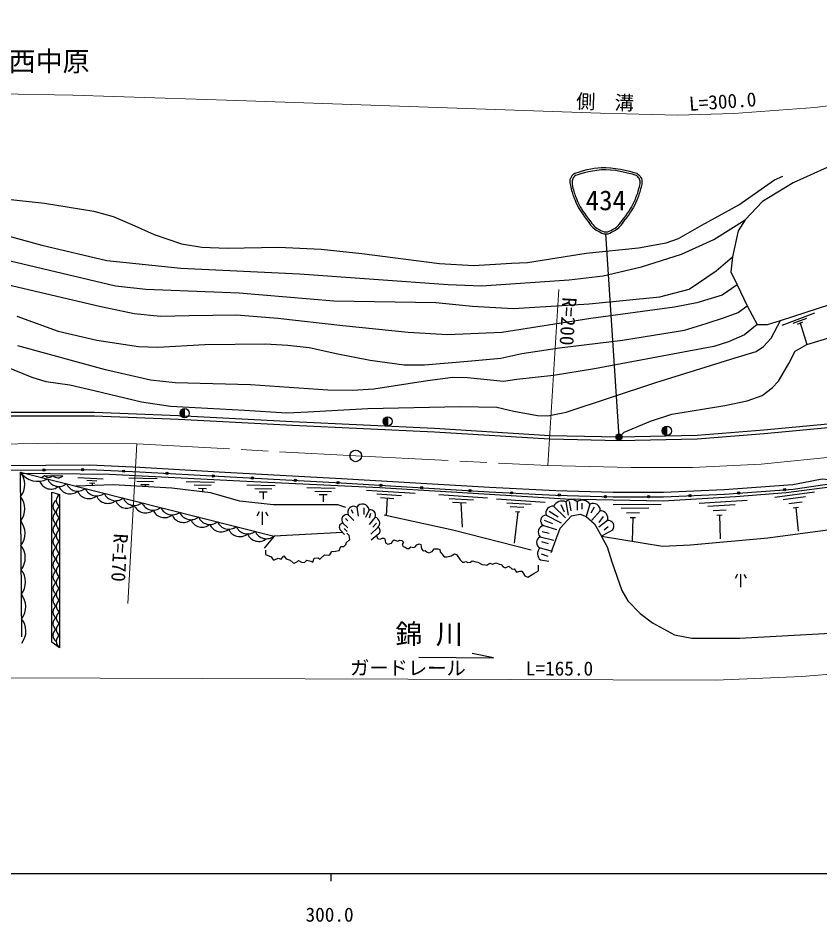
# Model space of a CAD drawing. Units: millimetres at full size, sheet at 1:1000; details may follow other scales. Extents: x 40000 to 680000, y 20000 to 380000.
# Drawn here: x 327500 to 431352, y 198715 to 315742 of the extents above; entities that cross this region are included whole.
import ezdxf
from ezdxf.enums import TextEntityAlignment as Align

# ---------------------------------------------------------------- set-up
doc = ezdxf.new("R2010")
doc.units = ezdxf.units.MM
doc.header["$LTSCALE"] = 1000
doc.linetypes.add('CHAIN', pattern=[18.5, 12, -1.5, 3.5, -1.5])
for name, color, linetype, lineweight in [('M-BGD', 7, 'Continuous', 25), ('M-BMK', 2, 'CHAIN', 13), ('M-BMK-SRVR', 3, 'Continuous', 25), ('M-STR-HTXT', 7, 'Continuous', 13), ('M-STR-STRC', 7, 'Continuous', 25), ('M-TTL-BAND', 7, 'Continuous', 25)]:
    doc.layers.add(name, color=color, linetype=linetype, lineweight=lineweight)
doc.layers.add('M-BMK-HTXT', color=7, linetype='Continuous')
doc.styles.add('ＭＳ ゴシック', font='')
doc.styles.get('ＭＳ ゴシック').set_extended_font_data('MS Gothic')

msp = doc.modelspace()

# ---------------------------------------------------------------- hatches: boundary and pattern name
at = {"layer": 'M-BGD'}
for points in [[(349074, 265174, 0.41421), (348474, 264574, 0.41421), (349074, 263974)], [(375371, 264127, 0.41421), (374771, 263527, 0.41421), (375371, 262927)], [(411536, 262889, 0.41421), (410936, 262289, 0.41421), (411536, 261689)]]:
    msp.add_hatch(color=256, dxfattribs=at).paths.add_polyline_path(points)
at = {"layer": 'M-STR-STRC'}
msp.add_hatch(color=256, dxfattribs=at).paths.add_polyline_path([(405674, 261719, 1), (404999, 261289, 1)])

# ---------------------------------------------------------------- linework, layer by layer
at = {"layer": 'M-BGD'}
for p, q in [((426476, 275989), (430683, 277570)), ((427868, 276221), (429649, 276890)), ((428444, 276131), (429159, 276400)), ((428802, 276265), (429664, 273459)), ((349074, 263974), (349074, 265174)), ((375371, 262927), (375371, 264127)), ((411536, 261689), (411536, 262889)), ((335240, 256269), (338503, 256104)), ((336399, 255906), (337702, 255840)), ((336741, 255567), (337431, 255532)), ((337086, 255550), (337099, 255207)), ((341842, 256232), (345516, 256149)), ((342870, 255796), (345049, 255746)), ((343419, 255354), (344473, 255330)), ((343997, 255062), (344004, 255341)), ((349280, 255742), (352955, 255658)), ((350309, 255305), (352487, 255256)), ((357138, 255287), (360813, 255203)), ((350858, 254864), (351912, 254840)), ((351432, 254379), (351442, 254851)), ((358166, 254850), (360345, 254800)), ((358716, 254408), (359770, 254384)), ((359279, 253468), (359300, 254395)), ((364907, 254946), (368581, 254862)), ((365935, 254509), (368114, 254460)), ((366484, 254068), (367538, 254044)), ((367048, 253128), (367069, 254055)), ((372626, 254621), (378939, 254219)), ((373964, 254140), (377142, 253937)), ((381987, 254039), (388300, 253637)), ((425494, 253717), (430641, 254418)), ((374426, 253662), (376167, 253551)), ((375296, 253607), (375160, 251339)), ((383324, 253557), (386502, 253355)), ((383786, 253080), (385527, 252969)), ((384831, 253013), (385030, 249847)), ((389444, 253479), (395757, 253077)), ((390781, 252997), (393959, 252795)), ((397782, 252779), (398231, 251805)), ((398440, 253103), (398732, 251394)), ((398861, 253164), (399079, 251946)), ((399903, 253103), (399913, 252010)), ((400517, 252946), (400530, 252164)), ((401573, 252796), (401082, 251202)), ((404560, 252757), (410789, 252815)), ((415730, 252940), (421947, 253333)), ((426606, 253403), (429467, 253793)), ((427337, 252878), (429040, 253110)), ((358727, 251820), (358438, 251254)), ((359130, 251820), (359130, 250116)), ((359545, 251782), (359853, 251298)), ((370654, 252113), (370863, 251638)), ((371359, 252430), (371540, 251232)), ((372297, 252331), (372287, 251487)), ((372978, 252089), (372497, 251099)), ((391243, 252520), (392985, 252409)), ((392206, 251815), (391751, 247744)), ((391906, 251834), (392506, 251796)), ((396293, 251881), (397461, 251163)), ((396860, 252526), (398411, 251035)), ((402122, 252407), (401685, 251651)), ((402895, 251949), (401801, 250714)), ((405623, 252306), (409187, 252339)), ((406283, 251693), (408002, 251709)), ((416815, 252547), (420373, 252771)), ((417507, 251971), (419223, 252079)), ((427888, 252320), (428571, 252413)), ((428229, 252366), (428534, 249291)), ((369893, 250961), (370216, 250667)), ((370270, 251442), (370994, 250675)), ((373133, 251599), (372952, 251002)), ((373763, 251115), (372976, 250151)), ((395624, 250726), (396716, 250303)), ((395897, 251385), (397859, 250407)), ((403844, 250682), (402713, 249829)), ((403290, 251189), (402725, 250432)), ((406759, 251070), (407448, 251077)), ((407104, 251073), (407020, 247984)), ((418016, 251374), (418704, 251417)), ((418360, 251396), (418442, 248307)), ((369271, 249420), (369791, 248871)), ((369562, 250355), (370226, 249731)), ((369751, 249652), (370121, 249282)), ((374105, 249786), (373187, 248940)), ((373922, 250345), (373438, 249842)), ((395392, 249274), (396304, 249056)), ((395538, 250038), (397230, 249534)), ((404487, 249455), (403058, 248665)), ((403920, 249868), (403419, 249445)), ((374219, 248964), (373232, 248162)), ((395098, 248583), (396870, 248146)), ((395098, 247133), (396664, 246707)), ((395302, 247951), (396137, 247733)), ((395263, 246358), (396123, 246088)), ((395162, 245578), (396240, 245437)), ((420671, 243742), (420381, 243176)), ((421074, 243742), (421074, 242038)), ((421489, 243704), (421797, 243220))]:
    msp.add_line(p, q, dxfattribs=at)
for points in [[(421662, 289636), (420765, 288188), (420024, 284813), (419811, 282891), (420616, 281211), (421935, 278491), (423213, 276057), (424554, 276049), (426261, 276594), (445815, 282931), (446606, 287569), (445107, 293907), (441678, 298988), (439186, 298791), (435317, 297751), (431900, 296217), (427872, 294418), (423920, 292002)], [(331889, 234954), (331852, 254348), (332879, 254052), (332879, 234187)]]:
    msp.add_lwpolyline(points, close=True, dxfattribs=at)
for points in [[(320913, 292858), (330921, 291797), (337291, 290745), (339826, 290062), (342246, 289023), (345146, 287728), (348654, 286498), (351283, 286097), (354584, 285956), (361230, 286088), (366747, 285811), (372008, 285256), (382101, 283947), (386518, 283714), (391385, 283992), (393482, 284112), (401092, 285310), (407862, 286004), (411457, 286649), (413030, 287198), (416073, 288923), (420849, 291573), (425485, 294782), (426569, 295270)], [(306832, 291546), (310973, 291390), (317042, 290267), (323436, 288271), (330594, 286321), (339000, 284366), (348577, 283350), (363941, 282645), (383211, 281252), (387526, 281058), (398862, 281834), (403286, 282362), (408252, 283552), (413420, 285153), (417620, 287057), (421662, 289636)], [(307738, 288717), (315021, 286848), (327194, 284134), (340113, 281083), (344038, 280632), (356140, 280178), (368403, 279141), (381600, 278905), (386338, 278457), (391602, 278140), (401451, 278754), (410600, 279666), (414400, 280654), (417926, 283034), (420024, 284813)], [(420616, 281211), (418677, 279847), (415431, 278878), (412497, 278322), (401685, 276857), (390137, 275036), (383122, 274720), (378030, 275029), (369559, 275915), (361157, 276855), (355776, 277279), (349656, 277191), (345930, 277106), (342523, 277465), (338062, 278400), (326809, 281036), (316482, 283370), (309653, 285087), (308899, 285212)], [(327354, 277148), (332702, 275186), (337702, 274028), (343092, 273208), (345616, 273125), (351707, 273461), (359486, 273569), (362428, 273377), (365198, 273070), (368918, 272254), (373096, 271452), (377513, 270866), (380125, 270847), (385742, 271310), (390026, 271716), (392723, 272328), (397602, 273047), (405791, 274028), (413820, 275321), (416601, 276216), (419001, 276963), (420757, 277634), (421935, 278491)], [(405337, 261504), (406010, 262138), (409412, 263546), (412169, 264445), (419015, 265601), (421929, 266205), (423887, 266883), (425157, 267859), (425994, 268726), (427326, 271007), (428127, 272599), (429664, 273459), (442350, 277302), (445746, 277913), (447553, 278057)], [(322029, 272191), (329271, 269250), (331103, 268686), (334225, 268242), (337365, 267508), (343495, 266045), (347231, 265497), (356804, 264960), (362287, 264632), (365030, 264749), (372802, 265206), (384738, 265454), (389488, 265375), (391721, 264840), (394765, 264305), (396117, 264252), (398481, 264696), (410100, 268564), (420389, 271741), (423111, 272556), (424038, 273234), (425044, 274304), (426261, 276594)], [(423213, 276057), (421577, 274749), (419497, 273829), (417606, 273202), (412318, 272208), (402151, 270335), (396838, 269473), (392116, 268937), (390364, 268670), (385722, 269145), (383821, 269219), (380548, 268772), (373563, 267689), (370830, 267511), (367615, 267556), (357610, 268253), (347858, 268520), (344650, 268846), (338835, 270200), (327448, 273292)], [(271088, 259555), (275759, 260062), (288572, 261379), (297382, 262373), (308216, 263457), (317309, 264268), (326359, 264697), (337418, 264697), (348277, 264273), (363045, 263491), (381439, 262624), (396354, 261696), (405337, 261504), (415438, 261724), (424096, 262422), (433757, 263323)], [(271096, 259103), (275807, 259615), (288621, 260932), (297429, 261926), (308258, 263009), (317339, 263819), (326370, 264247), (337409, 264247), (348256, 263823), (363023, 263042), (381414, 262174), (396336, 261247), (405337, 261054), (415461, 261274), (424135, 261974), (433807, 262875)], [(434637, 255733), (431623, 256050), (427835, 255304), (418956, 254655), (411082, 254314), (404567, 254314), (397129, 254541), (388540, 254965), (369388, 256102), (354269, 256926), (343250, 257532), (336776, 257833), (331113, 257790), (325631, 257751), (319582, 257545), (316450, 257335), (310364, 256648), (298424, 255338), (287230, 254123), (277692, 253148), (271214, 252486)], [(271223, 251934), (277748, 252601), (287287, 253576), (298484, 254791), (310425, 256101), (316499, 256787), (319610, 256995), (325642, 257201), (331117, 257240), (336765, 257283), (343222, 256982), (354238, 256377), (369357, 255552), (388510, 254416), (397107, 253991), (404559, 253764), (411094, 253764), (418988, 254106), (427894, 254757), (434637, 255733), (444613, 255927), (452300, 256076)], [(327975, 235613), (327797, 256955), (360658, 248682)], [(327909, 256804), (339356, 256668), (356200, 255842), (374352, 254952), (385004, 254327), (398412, 253484), (402430, 253406), (411060, 253242), (420411, 253783), (426990, 254296), (431300, 254865), (435332, 255396)], [(330535, 256266), (330924, 256532), (333287, 256474)], [(369967, 252357), (368905, 252737), (360542, 252737), (356234, 253178), (352401, 254263), (347412, 254863), (339810, 255305), (335038, 255132)], [(453592, 254192), (444517, 251105), (439579, 249958), (433346, 249576), (424621, 248412), (414611, 247507), (410965, 247334), (403074, 248635), (403817, 247294), (404407, 245323), (405691, 241638), (406491, 240309), (408087, 238668), (409666, 237436), (412497, 235867), (414769, 235476), (420977, 235469), (432741, 236093)], [(393955, 246849), (383825, 249432), (374902, 251396)], [(396561, 246563), (397715, 249718), (399197, 251283), (400290, 251489), (401082, 251202), (402148, 250264), (403058, 248665)], [(369531, 249146), (360658, 248682), (359370, 247088)], [(359550, 246836), (359560, 246308), (360293, 245986), (360522, 245595), (360704, 245599), (361189, 245811), (361568, 245676), (361775, 245940), (361905, 246127), (362212, 245719), (362727, 245574), (363115, 245229), (363250, 245166), (363672, 245377), (363826, 245493), (364229, 245296), (364618, 245262), (364912, 245552), (365418, 245422), (365664, 245299), (365856, 245821), (366386, 245851), (366593, 245698), (367200, 246250), (367691, 246219), (367862, 246237), (368138, 246689), (368599, 246705), (369067, 246797), (369282, 247311), (369681, 247303), (369981, 247610), (370004, 247809), (370467, 248249), (370371, 248738), (370089, 249061)], [(373939, 248736), (374039, 248363), (374393, 248284), (374673, 248391), (374879, 248394), (375014, 248301), (375079, 247784), (375410, 247608), (375853, 247747), (376036, 248055), (376209, 248197), (376433, 248103), (376668, 247998), (376955, 248129), (377222, 248108), (377425, 247899), (377368, 247811), (377227, 247566), (377394, 247320), (377655, 247253), (377876, 247069), (378101, 247075), (378351, 247299), (378701, 247200), (378926, 247262), (379145, 247539), (379453, 247669), (379667, 247601), (379688, 247309), (379741, 247027), (379987, 246771), (380237, 246787), (380483, 246594), (380718, 246521), (381146, 246656), (381396, 247042), (381852, 247037), (382108, 246933), (382166, 246625), (382364, 246391), (382693, 246005), (383027, 245968), (383591, 246119), (384037, 246390), (384282, 246301), (384763, 245613), (385061, 245309), (385270, 245298), (385510, 245392), (385761, 245272), (386105, 245314), (386325, 245476), (386768, 245319), (387056, 245277), (387616, 245005), (388023, 244947), (388217, 244890), (388582, 245172), (388989, 245057), (389360, 245203), (389847, 245020), (390056, 244983), (390307, 244670), (390578, 244550), (391074, 244764), (391492, 244399), (391770, 244419), (392063, 243986), (392465, 244137), (392736, 244148), (393018, 243751), (393123, 243506), (393540, 243334), (394304, 243840), (394602, 244012), (394899, 244194), (394920, 244914)], [(379396, 232976), (389062, 232916), (386306, 233478)]]:
    msp.add_lwpolyline(points, dxfattribs=at)
for centre, radius in [((349074, 264574), 600), ((375371, 263527), 600), ((411536, 262289), 600), ((330872, 257239), 150), ((335861, 257276), 150), ((341195, 257077), 150), ((346788, 256786), 150), ((352772, 256457), 150), ((357852, 256180), 150), ((363423, 255876), 150), ((368948, 255575), 150), ((374524, 255246), 150), ((379776, 254934), 150), ((386045, 254562), 150), ((391416, 254273), 150), ((397587, 253977), 150), ((414521, 253913), 150), ((420817, 254239), 150), ((426797, 254677), 150), ((403561, 253795), 150), ((409155, 253764), 150)]:
    msp.add_circle(centre, radius, dxfattribs=at)
for centre, radius, start, end in [((330060, 258509), 2745, 214.48567, 297.25336), ((325790, 255357), 2566, 322.42045, 38.53074), ((331473, 256995), 718, 220.14601, 317.05298), ((332658, 257114), 897, 222.65536, 314.54363), ((331781, 256331), 1578, 200.64681, 308.90177), ((332772, 256681), 1578, 202.83725, 308.90178), ((335217, 256066), 1578, 202.83725, 308.90178), ((333310, 253291), 874, 119.55604, 240.44396), ((334226, 255716), 1578, 202.83728, 308.90177), ((336671, 255100), 1578, 202.83728, 308.90177), ((337662, 255450), 1578, 202.83725, 308.90178), ((340107, 254835), 1578, 202.83725, 308.90178), ((325817, 252194), 2566, 322.42045, 38.53074), ((332867, 252531), 874, 119.55604, 240.44396), ((339116, 254485), 1578, 202.83728, 308.90177), ((341561, 253869), 1578, 202.83728, 308.90177), ((342552, 254219), 1578, 202.83725, 308.90178), ((344997, 253603), 1578, 202.83725, 308.90178), ((372094, 251909), 902, 11.52715, 144.67631), ((397947, 252001), 1207, 65.94079, 154.20826), ((399172, 252426), 998, 42.80087, 137.19913), ((400584, 252115), 1200, 34.54023, 124.56288), ((402005, 252014), 893, 355.81038, 118.94635), ((332867, 251010), 874, 119.55604, 240.44396), ((333310, 251771), 874, 119.55604, 240.44396), ((344006, 253254), 1578, 202.83728, 308.90177), ((346451, 252638), 1578, 202.83728, 308.90177), ((347442, 252988), 1578, 202.83725, 308.90178), ((349887, 252372), 1578, 202.83725, 308.90178), ((370974, 251760), 773, 60.15894, 204.33293), ((373077, 251365), 730, 339.92596, 97.7833), ((396729, 251660), 876, 81.3939, 198.30126), ((402905, 250968), 982, 343.09238, 90.57782), ((325843, 249031), 2566, 322.42045, 38.53074), ((333310, 250250), 874, 119.55604, 240.44396), ((348896, 252022), 1578, 202.83728, 308.90177), ((351341, 251407), 1578, 202.83728, 308.90177), ((352332, 251757), 1578, 202.83725, 308.90178), ((354777, 251141), 1578, 202.83725, 308.90178), ((370114, 250769), 690, 76.89916, 216.90078), ((373544, 250350), 796, 314.83888, 74.03204), ((395906, 250661), 724, 90.71533, 239.38996), ((403951, 249956), 734, 316.88725, 98.37766), ((332867, 249490), 874, 119.55604, 240.44396), ((333310, 248729), 874, 119.55604, 240.44396), ((353786, 250791), 1578, 202.83728, 308.90177), ((356232, 250176), 1578, 202.83728, 308.90177), ((357222, 250526), 1578, 202.83725, 308.90178), ((359667, 249910), 1578, 202.83725, 308.90178), ((369633, 249820), 540, 97.62083, 227.81114), ((373940, 249344), 471, 306.31874, 69.46501), ((395757, 249178), 888, 104.28375, 222.08207), ((332867, 247969), 874, 119.55604, 240.44396), ((358677, 249560), 1578, 202.83728, 308.90177), ((395434, 247858), 799, 114.88028, 245.11972), ((325869, 245868), 2566, 322.42045, 38.53074), ((332867, 246448), 874, 119.55604, 240.44396), ((333310, 247209), 874, 119.55604, 240.44396), ((395790, 246383), 1021, 132.67733, 232.0241), ((333310, 245688), 874, 119.55604, 240.44396), ((332867, 244927), 874, 119.55604, 240.44396), ((333310, 244167), 874, 119.55604, 240.44396), ((325895, 242705), 2566, 322.42045, 38.53074), ((332867, 243407), 874, 119.55604, 240.44396), ((332867, 241886), 874, 119.55604, 240.44396), ((333310, 242646), 874, 119.55604, 240.44396), ((325922, 239542), 2566, 322.42045, 38.53074), ((332867, 240365), 874, 119.55604, 240.44396), ((333310, 241126), 874, 119.55604, 240.44396), ((333310, 239605), 874, 119.55604, 240.44396), ((332867, 238845), 874, 119.55604, 240.44396), ((333310, 238084), 874, 119.55604, 240.44396), ((325948, 236379), 2566, 322.42045, 38.53074), ((332867, 237346), 874, 119.55604, 240.44396), ((332867, 235826), 874, 119.55604, 240.44396), ((333310, 236564), 874, 119.55604, 240.44396), ((333310, 235043), 874, 119.55604, 240.44396)]:
    msp.add_arc(centre, radius, start, end, dxfattribs=at)
at = {"layer": 'M-BMK'}
msp.add_lwpolyline([(271160, 255505), (277906, 256169), (289496, 257432), (304687, 258973), (310095, 259547), (321198, 260505), (332557, 260710), (342896, 260603), (371230, 259055), (396111, 257790), (406917, 257540), (414827, 257566), (423755, 257979), (436368, 259270), (446340, 260900), (457528, 263474), (470373, 267151), (478174, 270186), (565026, 302470)], dxfattribs=at)
at = {"layer": 'M-BMK-SRVR'}
msp.add_circle((371230, 259055), 750, dxfattribs=at)
at = {"layer": 'M-STR-HTXT'}
for p, q in [((397530, 280610), (396111, 257790)), ((341721, 239940), (342896, 260603))]:
    msp.add_line(p, q, dxfattribs=at)
for points in [[(271437, 299564), (279716, 301007), (288383, 302320), (301460, 304048), (318851, 305685), (325076, 305918), (334590, 305748), (355817, 305050), (402913, 303418), (412912, 303186), (420191, 303404), (430686, 304152), (439977, 305324), (447256, 306622), (457607, 309278), (471979, 313500), (487031, 318944), (549379, 343941)], [(437978, 231226), (429025, 230480), (417881, 229999), (271605, 230495)]]:
    msp.add_lwpolyline(points, dxfattribs=at)
at = {"layer": 'M-STR-STRC'}
msp.add_line((405337, 261504), (403631, 287789), dxfattribs=at)
msp.add_circle((405337, 261504), 400, dxfattribs=at)
for points, knots in [([(399631, 295646), (401331, 296175), (402042, 296401), (403631, 296394), (405221, 296388), (407393, 295719), (407631, 295646)], [0, 0, 0, 0, 1, 1, 1, 2, 2, 2, 2]), ([(399729, 295407), (400466, 295637), (402080, 296140), (403631, 296140), (405182, 296140), (407295, 295488), (407533, 295414)], [0, 0, 0, 0, 1, 1, 1, 2, 2, 2, 2]), ([(399631, 295646), (399395, 295499), (399283, 295377), (399131, 295146), (398811, 294656), (398997, 294221), (399131, 293646)], [0, 0, 0, 0, 1, 1, 1, 2, 2, 2, 2]), ([(399725, 295411), (399670, 295363), (399491, 295205), (399381, 295042), (399094, 294616), (399313, 293903), (399369, 293725)], [0, 0, 0, 0, 1, 1, 1, 2, 2, 2, 2]), ([(407535, 295414), (407591, 295365), (407770, 295207), (407881, 295042), (408170, 294615), (407949, 293902), (407893, 293723)], [0, 0, 0, 0, 1, 1, 1, 2, 2, 2, 2]), ([(407631, 295646), (407868, 295499), (407980, 295377), (408131, 295146), (408452, 294656), (408266, 294221), (408131, 293646)], [0, 0, 0, 0, 1, 1, 1, 2, 2, 2, 2]), ([(399131, 293646), (399311, 292947), (399399, 292718), (399631, 292146), (400060, 291091), (400369, 290737), (401131, 289646)], [0, 0, 0, 0, 1, 1, 1, 2, 2, 2, 2]), ([(399369, 293725), (399546, 293038), (399632, 292813), (399860, 292251), (400284, 291206), (400591, 290855), (401346, 289774)], [0, 0, 0, 0, 1, 1, 1, 2, 2, 2, 2]), ([(407894, 293725), (407717, 293038), (407631, 292813), (407403, 292251), (406979, 291206), (406672, 290855), (405917, 289774)], [0, 0, 0, 0, 1, 1, 1, 2, 2, 2, 2]), ([(408131, 293646), (407951, 292947), (407864, 292718), (407631, 292146), (407203, 291091), (406894, 290737), (406131, 289646)], [0, 0, 0, 0, 1, 1, 1, 2, 2, 2, 2]), ([(401131, 289646), (401681, 288919), (401891, 288517), (402631, 288146), (403002, 287960), (403217, 287789), (403631, 287789), (404046, 287789), (404261, 287960), (404631, 288146), (405372, 288517), (405582, 288919), (406131, 289646)], [0, 0, 0, 0, 1, 1, 1, 2, 2, 2, 3, 3, 3, 4, 4, 4, 4]), ([(401308, 289823), (401843, 289115), (402043, 288715), (402768, 288362), (403090, 288206), (403274, 288055), (403631, 288055), (403989, 288055), (404173, 288206), (404494, 288362), (405220, 288715), (405420, 289115), (405955, 289823)], [0, 0, 0, 0, 1, 1, 1, 2, 2, 2, 3, 3, 3, 4, 4, 4, 4])]:
    msp.add_open_spline(points, degree=3, knots=knots, dxfattribs=at)
at = {"layer": 'M-TTL-BAND'}
for p, q in [((40000, 205000), (579000, 205000)), ((368000, 205000), (368000, 204000))]:
    msp.add_line(p, q, dxfattribs=at)

# ---------------------------------------------------------------- texts
at = {"layer": 'M-BMK-HTXT', "style": 'ＭＳ ゴシック'}
for s, p in [('字\u3000西中原', (319267, 308097)), ('錦 川', (376356, 233944))]:
    msp.add_text(s, height=2566, dxfattribs=at).set_placement(p, align=Align.BOTTOM_LEFT)
at = {"layer": 'M-STR-HTXT', "style": 'ＭＳ ゴシック'}
for s, rotation, p in [('側\u3000溝', 358.015, (399727, 303528)), ('L=300.0', 4.075, (414505, 303167)), ('R=200', 266.442, (397472, 279666)), ('R=170', 266.746, (339365, 249066)), ('ガードレール', 359.806, (370481, 230160)), ('L=165.0', 359.806, (393247, 230082))]:
    msp.add_text(s, height=1833, rotation=rotation, dxfattribs=at).set_placement(p, align=Align.BOTTOM_LEFT)
at = {"layer": 'M-STR-STRC', "style": 'ＭＳ ゴシック'}
msp.add_text('434', height=2566, dxfattribs=at).set_placement((403631, 292146), align=Align.MIDDLE_CENTER)
at = {"layer": 'M-TTL-BAND', "style": 'ＭＳ ゴシック'}
msp.add_text('300.0', height=1833, dxfattribs=at).set_placement((367844, 198195), align=Align.BOTTOM_CENTER)

doc.saveas('drawing.dxf')
